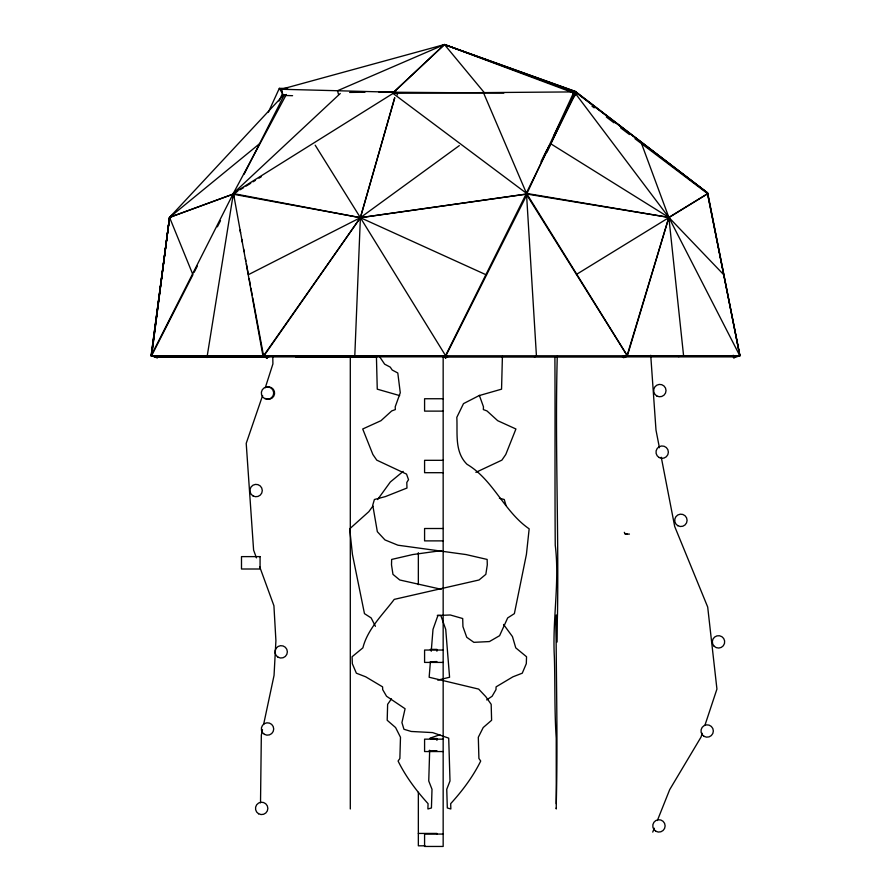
<?xml version="1.0" encoding="UTF-8"?>
<svg xmlns="http://www.w3.org/2000/svg" width="891" height="891" viewBox="0 0 891 891"><rect width="100%" height="100%" fill="white"/><g stroke="black" fill="none" stroke-linecap="round" stroke-linejoin="round"><path stroke-width="1.34" d="M557.265 356.255C554.948 442.025 558.802 527.828 557.499 613.632L556.708 642.333L556.251 614.979L556.017 615.503C556.118 678.207 557.9 740.911 556.262 803.649M260.517 802.802L261.33 735.175L262.489 729.74M502.413 356.255L501.555 389.167L479.102 395.604L463.498 403.623L456.816 417.356C457.696 433.405 454.321 451.759 467.007 464.289C493.703 480.16 503.838 511.434 529.165 528.831L526.425 554.358L514.374 613.632L507.67 617.931L499.584 635.695L489.426 641.565L473.867 642.333L466.739 637.288L462.941 626.64L462.696 618.532L450.289 614.979L437.915 615.503L433.004 629.369L431.244 651.254M429.674 750.211L428.749 780.984L432.001 789.303L431.433 807.97L427.903 808.972L428.059 803.649C416.453 790.907 405.728 776.607 398.077 761.025L399.87 758.508L400.482 737.247L395.582 727.546L387.195 720.273L387.63 704.324L391.472 698.856M430.364 662.202L429.15 677.249L478.667 689.099L485.795 696.662L491.175 704.324L491.609 720.273L483.212 727.546L478.311 737.247L478.913 758.508L480.717 761.025C473.054 776.618 462.318 790.907 450.69 803.649L450.846 808.972L447.315 807.97L446.747 789.303L450 780.984L448.708 738.149L432.658 732.602L411.219 731.466L403.946 729.272L401.93 722.601L405.082 708.735L386.549 696.25L382.685 689.612L382.595 686.872L365.733 676.826L356.367 673.195L352.324 663.695L352.079 656.756L362.882 647.857C367.604 628.957 382.774 614.601 394.245 599.376L479.046 579.985L485.829 574.361L487.299 564.849L487.143 559.437L466.093 554.57L397.932 545.203L384.968 539.924L377.339 531.693L372.75 505.141L374.398 499.506L385.358 496.599L406.975 488.034L406.797 482.465L408.524 479.67L406.53 474.101L376.759 460.135L372.872 454.488L362.715 428.994L380.98 420.686L391.695 410.94L395.326 409.582L395.225 406.764L400.271 392.764L397.798 372.984L392.196 370.021L390.258 367.137L384.634 364.163L379.432 356.433M444.119 355.877L445.578 358.249L445.767 356.044L527.294 193.915L360.387 217.671L233.019 194.16L237.741 191.253M151.347 355.754L169.568 217.404L283.973 94.646M268.737 357.068L156.315 357.068L151.114 355.787L169.568 217.404L173.834 213.907M263.647 724.316L274.049 675.411L275.909 640.662L273.916 605.724L259.749 566.932M525.868 195.897L573.982 91.907L392.898 93.321L526.481 193.302L627.375 355.787L739.786 355.721L734.529 356.567L624.869 356.645M573.982 91.907L572.735 97.108L546.94 152.183M394.758 97.887L360.387 217.671L354.785 356.021L356.779 356.868M394.613 97.932L360.387 217.671L263.792 356.055L265.785 356.912L447.772 356.834L445.778 355.977L263.792 356.055M483.434 92.608L526.481 193.302L445.467 355.787L443.484 357.068L625.437 357.057L627.375 355.787L668.851 217.404L641.587 143.707M733.972 357.736L739.82 355.776L707.632 193.648L668.851 217.404L627.097 355.531L525.779 193.302L668.851 217.404L723.726 274.718M702.264 733.293L700.972 737.191L669.687 789.649L657.369 820.522M704.859 725.486L716.932 689.077L707.699 607.038L674.71 526.525L661.267 457.239M262.611 395.515L246.217 443.35L253.601 550.115L256.441 557.877M265.273 387.752L272.913 363.907L272.78 357.246M574.55 96.139L575.463 91.595L444.464 44.55L281.278 89.256L281.957 91.728M652.747 832.094L654.284 828.229M268.414 112.132L279.329 88.343L287.648 88.443M279.017 101.062L282.458 93.544L279.329 88.343M541.037 161.594L547.074 149.365M553.734 135.911L572.479 98.01M445.578 358.249L446.814 355.787M244.134 174.213L284.274 94.903M194.182 272.256L197.312 266.119M217.371 226.815L220.511 220.667M286.367 94.457L233.42 193.224L151.114 355.787L155.001 356.311M547.687 148.14L550.727 143.763L668.851 217.404L739.82 355.776L735.877 356.433M267.311 358.004L263.547 355.787L360.387 217.671L459.31 145.612M372.828 506.155L368.852 511.646L349.684 528.831L352.424 554.358L364.464 613.632L371.157 617.931L375.423 626.317M377.606 499.573L390.325 481.998L403.189 471.372M572.713 98.255L576.7 93.054L575.686 91.639L707.721 193.035L739.886 355.531L733.46 356.801M393.61 92.23L444.464 44.55L575.909 91.606M340.273 93.488L233.42 193.224L207.258 355.721L212.481 356.99M259.571 143.707L169.568 217.404L151.236 355.531L157.351 357.982M486.675 699.925L492.122 696.25L495.986 689.612L496.075 686.872L512.904 676.826L522.26 673.195L526.303 663.695L526.548 656.756L515.755 647.857L512.459 636.586L503.549 624.446M534.433 357.068L536.427 355.787L526.481 193.302M623.633 357.736L627.42 355.776M397.553 94.947L395.571 91.829L233.42 193.224L262.934 355.721L268.158 356.99L156.816 356.99L151.581 355.721L169.568 217.404L172.13 216.446M576.444 274.417L707.721 193.737L634.971 138.706M240.102 189.794L243.644 187.622M246.005 186.163L250.727 183.256M253.089 181.809L255.45 180.35M258.991 178.167L261.341 176.719M475.883 472.353L501.889 460.135L505.776 454.488L515.922 428.994L497.69 420.686L486.976 410.94L483.356 409.582L483.457 406.764L479.336 395.314M440.644 46.143L444.464 44.55L575.452 92.642M234.3 193.648L169.568 217.404L151.548 355.776L192.924 274.718L169.568 217.404L234.255 193.737M430.041 738.149L439.909 734.741M285.71 94.724L283.037 95.46L281.344 89.256L284.084 89.245M437.748 680.145L449.576 677.249L445.723 629.369L440.822 615.503L437.281 615.358M622.13 356.645L627.387 355.787M678.329 356.612L683.586 355.754L668.851 217.404L575.519 93.633L444.464 44.55L337.511 90.737L338.524 94.446M527.361 193.993L360.387 217.671L233.264 193.559L234.021 197.613M441.268 550.627L412.678 554.57L391.65 559.437L391.505 564.849L392.964 574.361L399.747 579.985L441.145 589.263M629.436 534.077L625.27 534.21L624.313 532.317M349.64 92.43L364.954 92.23M378.864 92.04L395.571 91.829M262.934 355.721L151.581 355.721L158.086 356.567M151.114 355.787L739.82 355.787M295.589 356.845L376.882 356.879M443.161 398.745L424.584 398.745L424.584 411.119L443.161 411.119M443.161 460.313L424.584 460.313L424.584 472.698L443.161 472.698M443.161 528.508L424.584 528.508L424.584 540.882L443.161 540.882M430.286 649.394L436.913 649.394L436.913 651.21M443.161 650.04L424.584 650.04L424.584 662.414L443.161 662.414M430.286 661.779L436.913 661.567M430.286 738.528L436.913 738.528L436.913 740.343M443.161 739.162L424.584 739.162L424.584 751.547L443.161 751.547M428.961 750.913L436.913 750.701M418.347 833.43L436.913 833.43L436.913 834.254M443.161 834.065L424.584 834.065L424.584 846.45L443.161 846.45L443.161 355.787M424.974 845.815L418.347 845.815L418.347 792.322M624.881 356.578L733.193 356.645M394.98 92.241L503.838 93.109M572.735 93.655L575.497 93.678L525.935 193.893L668.851 217.404M281.278 89.256L393.733 92.23L444.464 44.55L484.548 92.954M282.982 95.426L292.582 95.682M625.003 533.664L627.353 534.143M499.394 498.214L504.25 499.506L505.91 505.141M399.691 395.604L377.261 389.167L376.414 356.255M486.531 274.974L360.387 217.671L315.191 145.188M264.204 356.589L267.033 358.249M591.992 106.185L594.197 107.856M606.314 117.022L614.033 122.858M620.648 127.87L629.458 134.541M576.7 93.054L707.721 193.035L576.187 92.352M445.778 355.977L360.387 217.671L248.4 274.673L246.384 263.859M732.625 355.509L733.894 357.982L733.36 355.286M707.432 193.302L739.886 355.531M659.418 447.728L655.988 430.063L650.731 355.286M240.069 230.067L240.581 232.763M241.84 239.523L242.341 242.229M243.611 248.99L244.112 251.696M245.37 258.457L245.883 261.163M249.157 278.738L250.416 285.488M250.928 288.194L252.186 294.954M252.688 297.661L263.547 355.787M556.196 807.97L556.262 808.972L556.229 738.149C554.391 711.185 555.216 683.854 554.358 656.756C552.275 619.535 559.804 582.202 555.249 545.203C554.748 482.332 555.26 419.483 554.893 356.589M418.347 552.732L418.347 584.663M350.297 356.255L350.297 808.972M266.81 387.095A6.192 6.181 -90 0 1 274.551 393.878A6.192 6.181 -90 0 1 265.329 398.433M260.072 556.619L241.494 556.619L241.494 569.004L260.072 569.004L260.072 556.619M659.084 457.506A6.192 6.192 0 0 0 668.373 452.149A6.192 6.192 0 0 0 659.084 446.781A6.192 6.192 0 0 0 659.084 457.506M704.068 736.356A6.192 6.192 0 0 0 713.346 730.999A6.192 6.192 0 0 0 704.068 725.642A6.192 6.192 0 0 0 704.068 736.356M656.745 395.938A6.192 6.192 0 0 0 666.034 390.581A6.192 6.192 0 0 0 656.745 385.213A6.192 6.192 0 0 0 656.745 395.938M714.125 646.242A6.192 6.192 0 0 0 724.483 643.469A6.192 6.192 0 0 0 716.91 635.884A6.192 6.192 0 0 0 714.125 646.242M677.806 525.701A6.192 6.192 0 0 0 687.095 520.333A6.192 6.192 0 0 0 677.806 514.976A6.192 6.192 0 0 0 677.806 525.701M655.843 831.258A6.192 6.192 0 0 0 665.132 825.901A6.192 6.192 0 0 0 655.843 820.544A6.192 6.192 0 0 0 655.843 831.258M253.011 495.908A6.192 6.192 0 0 0 262.288 490.54A6.192 6.192 0 0 0 253.011 485.183A6.192 6.192 0 0 0 253.011 495.908M271.889 397.453A6.192 6.181 -90 0 0 269.115 387.095A6.192 6.181 -90 0 0 261.542 394.68A6.192 6.181 -90 0 0 271.889 397.453M278.07 657.213A6.192 6.192 0 0 0 287.359 651.844A6.192 6.192 0 0 0 278.07 646.487A6.192 6.192 0 0 0 278.07 657.213M264.427 734.351A6.192 6.192 0 0 0 273.715 728.983A6.192 6.192 0 0 0 264.427 723.626A6.192 6.192 0 0 0 264.427 734.351M258.579 813.761A6.192 6.192 0 0 0 267.857 808.404A6.192 6.192 0 0 0 258.579 803.047A6.192 6.192 0 0 0 258.579 813.761"/></g></svg>
